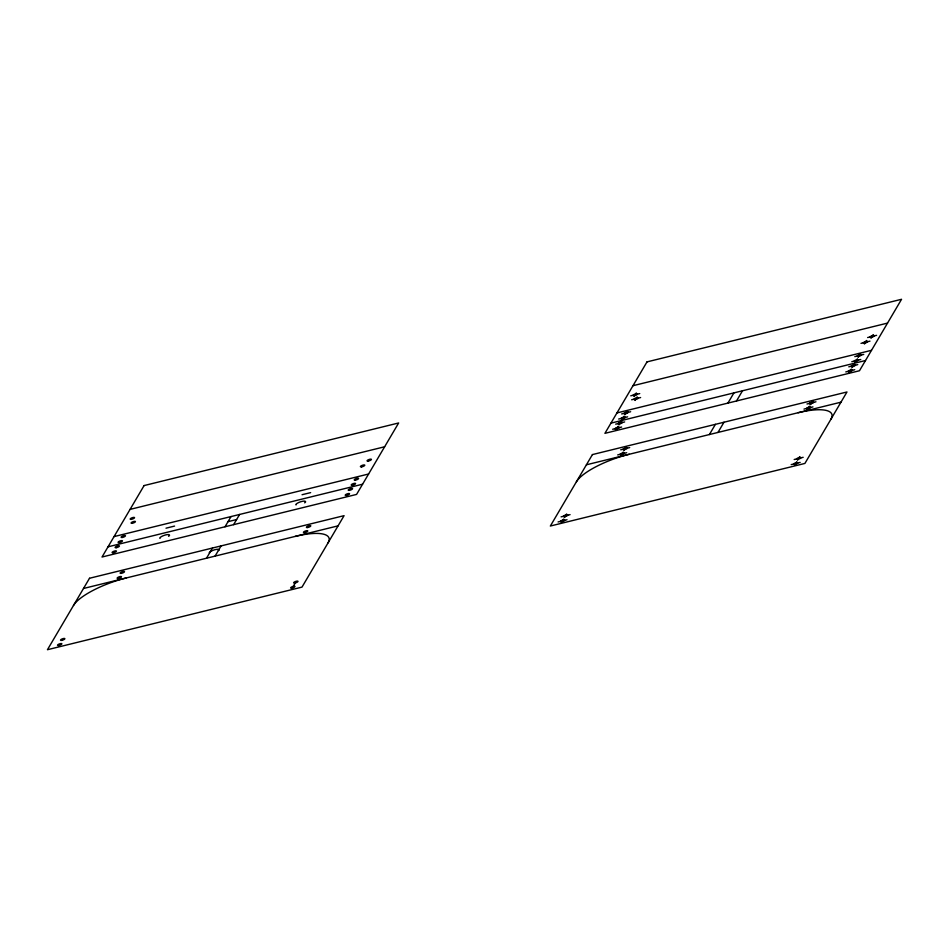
<?xml version="1.0" encoding="UTF-8"?>
<svg xmlns="http://www.w3.org/2000/svg" width="949" height="949" viewBox="0 0 949 949"><rect width="100%" height="100%" fill="white"/><g stroke="black" fill="none" stroke-linecap="round" stroke-linejoin="round"><path stroke-width="1.42" d="M160.001 538.391L159.74 538.024A5.243 1.518 -19.5 0 1 165.719 534.904A5.243 1.518 -19.5 0 1 169.42 535.639L168.566 536.292M206.502 558.226L212.505 548.012M225.02 526.766L231.034 516.564M215.067 556.114L221.081 545.912M233.584 524.667L239.599 514.453M296.052 504.939L295.791 504.56A5.243 1.518 -19.5 0 1 301.77 501.452A5.243 1.518 -19.5 0 1 305.483 502.187L304.617 502.828M292.79 587.194L295.803 582.081M634.193 396.48L636.281 392.922M561.523 522.626L563.623 519.067M564.525 517.525L566.624 513.967M616.103 429.933L618.202 426.374M619.104 424.832L621.204 421.261M622.105 419.731L624.205 416.16M625.118 414.618L627.218 411.059M635.071 400.442L637.17 396.872M621.144 455.591L623.244 452.032M624.157 450.49L626.257 446.92M709.401 434.547L715.416 424.333M727.919 403.088L733.933 392.886M717.966 432.436L723.98 422.234M736.495 400.988L742.498 390.774M807.421 409.778L809.521 406.219M810.434 404.677L812.522 401.119M864.432 344.036L866.532 340.466M794.621 465.307L796.721 461.736M797.623 460.194L799.722 456.635M849.225 372.601L851.324 369.042M852.226 367.5L854.325 363.93M855.227 362.399L857.327 358.829M858.24 357.287L860.34 353.728M871.063 338.224L873.163 334.665M130.072 509.388L384.63 446.777M632.983 385.709L887.529 323.099M630.753 395.804L639.721 393.598M867.623 337.547L876.603 335.341M631.631 399.766L640.611 397.548M860.992 343.348L869.972 341.142M114.046 536.6L368.603 474.002M616.957 412.922L871.502 350.323M621.678 413.942L630.646 411.736M854.8 356.61L863.768 354.404M166.004 528.19L174.58 526.078M302.055 494.726L310.631 492.626M618.665 419.043L627.645 416.836M851.787 361.711L860.767 359.505M108.044 546.814L362.589 484.204M610.942 423.135L865.488 360.525M615.664 424.156L624.644 421.949M848.786 366.824L857.766 364.618M228.021 521.665L236.598 519.554M612.663 429.256L621.631 427.05M845.784 371.925L854.752 369.719M620.717 449.814L629.685 447.596M806.994 404.001L815.962 401.795M209.812 552.591L209.255 552.733A5.243 1.518 -19.5 0 1 215.233 549.625A5.243 1.518 -19.5 0 1 218.934 550.349L218.377 550.491M617.704 454.915L626.684 452.709M803.981 409.102L812.961 406.896M83.512 588.475L338.058 525.865M586.411 464.796L840.956 402.186M561.084 516.849L570.064 514.643M794.183 459.518L803.162 457.311M558.083 521.95L567.051 519.744M791.181 464.619L800.161 462.412M73.488 605.486A46.442 13.428 -19.5 0 1 126.359 577.929M295.21 536.41A46.442 13.428 -19.5 0 1 328.046 542.875M798.109 412.732A46.442 13.428 -19.5 0 1 830.944 419.197M576.399 481.807A46.442 13.428 -19.5 0 1 629.27 454.251M89.514 578.261L47.45 649.709L301.996 587.111L344.072 515.663L89.514 578.261M144.094 485.568L102.029 557.016L356.575 494.417L398.651 422.969L144.094 485.568M592.425 454.583L550.349 526.031L804.906 463.432L846.971 391.984L592.425 454.583M647.004 361.889L604.928 433.337L859.486 370.739L901.55 299.291L647.004 361.889M352.387 485.247A2.325 0.676 -19.5 0 0 355.578 483.551A2.325 0.676 -19.5 0 0 352.174 484.085A2.325 0.676 -19.5 0 0 352.387 485.247M355.389 480.135A2.325 0.676 -19.5 0 0 358.58 478.438A2.325 0.676 -19.5 0 0 355.175 478.984A2.325 0.676 -19.5 0 0 355.389 480.135M122.267 537.466A2.325 0.676 -19.5 0 0 125.458 535.77A2.325 0.676 -19.5 0 0 122.053 536.315A2.325 0.676 -19.5 0 0 122.267 537.466M119.266 542.579A2.325 0.676 -19.5 0 0 122.457 540.883A2.325 0.676 -19.5 0 0 119.052 541.416A2.325 0.676 -19.5 0 0 119.266 542.579M131.365 519.328A2.325 0.676 -19.5 0 0 134.533 517.632A2.325 0.676 -19.5 0 0 131.104 518.19A2.325 0.676 -19.5 0 0 131.365 519.328M132.243 523.279A2.325 0.676 -19.5 0 0 135.41 521.582A2.325 0.676 -19.5 0 0 131.994 522.14A2.325 0.676 -19.5 0 0 132.243 523.279M361.569 466.884A2.325 0.676 -19.5 0 0 364.784 465.188A2.325 0.676 -19.5 0 0 361.391 465.71A2.325 0.676 -19.5 0 0 361.569 466.884M368.2 461.084A2.325 0.676 -19.5 0 0 371.415 459.387A2.325 0.676 -19.5 0 0 368.034 459.909A2.325 0.676 -19.5 0 0 368.2 461.084M349.374 490.348A2.325 0.676 -19.5 0 0 352.565 488.652A2.325 0.676 -19.5 0 0 349.173 489.186A2.325 0.676 -19.5 0 0 349.374 490.348M346.373 495.449A2.325 0.676 -19.5 0 0 349.564 493.753A2.325 0.676 -19.5 0 0 346.16 494.299A2.325 0.676 -19.5 0 0 346.373 495.449M113.251 552.781A2.325 0.676 -19.5 0 0 116.442 551.084A2.325 0.676 -19.5 0 0 113.038 551.63A2.325 0.676 -19.5 0 0 113.251 552.781M116.252 547.68A2.325 0.676 -19.5 0 0 119.444 545.983A2.325 0.676 -19.5 0 0 116.051 546.517A2.325 0.676 -19.5 0 0 116.252 547.68M118.305 578.439A2.325 0.676 -19.5 0 0 121.496 576.743A2.325 0.676 -19.5 0 0 118.091 577.277A2.325 0.676 -19.5 0 0 118.305 578.439M121.306 573.338A2.325 0.676 -19.5 0 0 124.497 571.642A2.325 0.676 -19.5 0 0 121.092 572.176A2.325 0.676 -19.5 0 0 121.306 573.338M291.794 588.143A2.325 0.676 -19.5 0 0 294.985 586.446A2.325 0.676 -19.5 0 0 291.58 586.992A2.325 0.676 -19.5 0 0 291.794 588.143M294.795 583.042A2.325 0.676 -19.5 0 0 297.986 581.346A2.325 0.676 -19.5 0 0 294.581 581.891A2.325 0.676 -19.5 0 0 294.795 583.042M61.673 640.373A2.325 0.676 -19.5 0 0 64.864 638.677A2.325 0.676 -19.5 0 0 61.471 639.223A2.325 0.676 -19.5 0 0 61.673 640.373M58.672 645.474A2.325 0.676 -19.5 0 0 61.863 643.778A2.325 0.676 -19.5 0 0 58.458 644.324A2.325 0.676 -19.5 0 0 58.672 645.474M304.582 532.626A2.325 0.676 -19.5 0 0 307.773 530.93A2.325 0.676 -19.5 0 0 304.368 531.476A2.325 0.676 -19.5 0 0 304.582 532.626M307.583 527.525A2.325 0.676 -19.5 0 0 310.774 525.829A2.325 0.676 -19.5 0 0 307.369 526.363A2.325 0.676 -19.5 0 0 307.583 527.525M810.482 403.847A2.325 0.676 -19.5 0 0 813.673 402.151A2.325 0.676 -19.5 0 0 810.268 402.684A2.325 0.676 -19.5 0 0 810.482 403.847M807.48 408.948A2.325 0.676 -19.5 0 0 810.671 407.251A2.325 0.676 -19.5 0 0 807.267 407.797A2.325 0.676 -19.5 0 0 807.48 408.948M561.583 521.796A2.325 0.676 -19.5 0 0 564.762 520.099A2.325 0.676 -19.5 0 0 561.369 520.645A2.325 0.676 -19.5 0 0 561.583 521.796M564.584 516.695A2.325 0.676 -19.5 0 0 567.775 514.999A2.325 0.676 -19.5 0 0 564.37 515.532A2.325 0.676 -19.5 0 0 564.584 516.695M797.706 459.363A2.325 0.676 -19.5 0 0 800.897 457.667A2.325 0.676 -19.5 0 0 797.492 458.201A2.325 0.676 -19.5 0 0 797.706 459.363M794.704 464.464A2.325 0.676 -19.5 0 0 797.884 462.768A2.325 0.676 -19.5 0 0 794.491 463.314A2.325 0.676 -19.5 0 0 794.704 464.464M624.205 449.66A2.325 0.676 -19.5 0 0 627.396 447.964A2.325 0.676 -19.5 0 0 623.991 448.497A2.325 0.676 -19.5 0 0 624.205 449.66M621.204 454.761A2.325 0.676 -19.5 0 0 624.395 453.064A2.325 0.676 -19.5 0 0 620.99 453.598A2.325 0.676 -19.5 0 0 621.204 454.761M619.163 424.001A2.325 0.676 -19.5 0 0 622.354 422.305A2.325 0.676 -19.5 0 0 618.95 422.839A2.325 0.676 -19.5 0 0 619.163 424.001M616.162 429.102A2.325 0.676 -19.5 0 0 619.341 427.406A2.325 0.676 -19.5 0 0 615.948 427.94A2.325 0.676 -19.5 0 0 616.162 429.102M849.284 371.771A2.325 0.676 -19.5 0 0 852.463 370.074A2.325 0.676 -19.5 0 0 849.07 370.608A2.325 0.676 -19.5 0 0 849.284 371.771M852.285 366.67A2.325 0.676 -19.5 0 0 855.476 364.974A2.325 0.676 -19.5 0 0 852.072 365.507A2.325 0.676 -19.5 0 0 852.285 366.67M871.099 337.405A2.325 0.676 -19.5 0 0 874.314 335.709A2.325 0.676 -19.5 0 0 870.933 336.231A2.325 0.676 -19.5 0 0 871.099 337.405M864.468 343.206A2.325 0.676 -19.5 0 0 867.683 341.51A2.325 0.676 -19.5 0 0 864.302 342.031A2.325 0.676 -19.5 0 0 864.468 343.206M635.154 399.6A2.325 0.676 -19.5 0 0 638.321 397.904A2.325 0.676 -19.5 0 0 634.893 398.461A2.325 0.676 -19.5 0 0 635.154 399.6M634.264 395.65A2.325 0.676 -19.5 0 0 637.431 393.954A2.325 0.676 -19.5 0 0 634.015 394.511A2.325 0.676 -19.5 0 0 634.264 395.65M622.164 418.9A2.325 0.676 -19.5 0 0 625.355 417.204A2.325 0.676 -19.5 0 0 621.951 417.738A2.325 0.676 -19.5 0 0 622.164 418.9M625.166 413.788A2.325 0.676 -19.5 0 0 628.357 412.091A2.325 0.676 -19.5 0 0 624.952 412.637A2.325 0.676 -19.5 0 0 625.166 413.788M858.287 356.456A2.325 0.676 -19.5 0 0 861.478 354.76A2.325 0.676 -19.5 0 0 858.074 355.306A2.325 0.676 -19.5 0 0 858.287 356.456M855.286 361.569A2.325 0.676 -19.5 0 0 858.477 359.873A2.325 0.676 -19.5 0 0 855.073 360.406A2.325 0.676 -19.5 0 0 855.286 361.569"/></g></svg>
